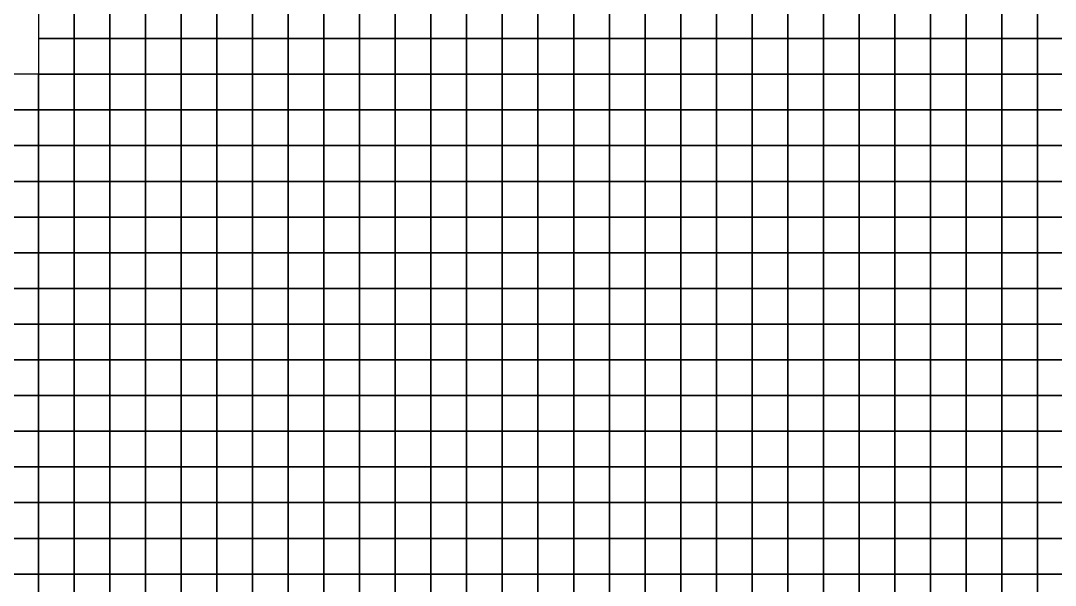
# Model space of a CAD drawing. Extents: x -2.8 to 74.5, y -0.2 to 18.4.
# Drawn here: x 54.57 to 60.37, y 2.94 to 6.1 of the extents above; entities that cross this region are included whole.
import ezdxf

# ---------------------------------------------------------------- set-up
doc = ezdxf.new("R2010")
doc.units = 0
doc.header["$MEASUREMENT"] = 0
doc.layers.add('layer_elements', color=7, linetype='Continuous')

msp = doc.modelspace()

# ---------------------------------------------------------------- linework, layer by layer
at = {"layer": 'layer_elements', "color": 51, "true_color": 0xffff73}
for points in [[(54.67, 6), (54.87, 6, 0), (54.87, 6.2, 0), (54.67, 6.2)], [(54.87, 6, 0), (55.07, 6), (55.07, 6.2), (54.87, 6.2, 0)], [(55.07, 6), (55.27, 6), (55.27, 6.2), (55.07, 6.2)], [(55.27, 6), (55.47, 6), (55.47, 6.2), (55.27, 6.2)], [(55.47, 6), (55.67, 6), (55.67, 6.2), (55.47, 6.2)], [(54.67, 5.8), (54.87, 5.8, 0), (54.87, 6, 0), (54.67, 6)], [(54.87, 5.8, 0), (55.07, 5.8), (55.07, 6), (54.87, 6, 0)], [(55.07, 5.8), (55.27, 5.8), (55.27, 6), (55.07, 6)], [(55.27, 5.8), (55.47, 5.8), (55.47, 6), (55.27, 6)], [(55.47, 5.8), (55.67, 5.8), (55.67, 6), (55.47, 6)], [(55.07, 5.6), (55.27, 5.6), (55.27, 5.8), (55.07, 5.8)], [(55.27, 5.6), (55.47, 5.6), (55.47, 5.8), (55.27, 5.8)], [(55.47, 5.6), (55.67, 5.6), (55.67, 5.8), (55.47, 5.8)], [(54.67, 5.4), (54.87, 5.4), (54.87, 5.6, 0), (54.67, 5.6)], [(55.07, 5.4), (55.27, 5.4), (55.27, 5.6), (55.07, 5.6)], [(55.27, 5.4), (55.47, 5.4), (55.47, 5.6), (55.27, 5.6)], [(55.47, 5.4), (55.67, 5.4), (55.67, 5.6), (55.47, 5.6)], [(54.87, 5.2), (55.07, 5.2), (55.07, 5.4), (54.87, 5.4)], [(55.07, 5.2), (55.27, 5.2), (55.27, 5.4), (55.07, 5.4)], [(55.27, 5.2), (55.47, 5.2), (55.47, 5.4), (55.27, 5.4)]]:
    msp.add_3dface(points, dxfattribs=at)
at = {"layer": 'layer_elements', "color": 171, "true_color": 0x8080ff}
for points in [[(55.67, 6), (55.87, 6), (55.87, 6.2), (55.67, 6.2)], [(55.87, 6), (56.07, 6), (56.07, 6.2), (55.87, 6.2)], [(56.07, 6), (56.27, 6), (56.27, 6.2), (56.07, 6.2)], [(56.27, 6), (56.47, 6), (56.47, 6.2), (56.27, 6.2)], [(56.47, 6), (56.67, 6), (56.67, 6.2), (56.47, 6.2)], [(56.67, 6), (56.87, 6), (56.87, 6.2), (56.67, 6.2)], [(56.87, 6), (57.07, 6), (57.07, 6.2), (56.87, 6.2)], [(57.07, 6), (57.27, 6), (57.27, 6.2), (57.07, 6.2)], [(57.27, 6), (57.47, 6, 0), (57.47, 6.2, 0), (57.27, 6.2)], [(57.47, 6, 0), (57.67, 6), (57.67, 6.2), (57.47, 6.2, 0)], [(57.67, 6), (57.87, 6), (57.87, 6.2), (57.67, 6.2)], [(57.87, 6), (58.07, 6), (58.07, 6.2), (57.87, 6.2)], [(58.07, 6), (58.27, 6), (58.27, 6.2), (58.07, 6.2)], [(58.27, 6), (58.47, 6), (58.47, 6.2), (58.27, 6.2)], [(58.47, 6), (58.67, 6), (58.67, 6.2), (58.47, 6.2)], [(58.67, 6), (58.87, 6), (58.87, 6.2), (58.67, 6.2)], [(58.87, 6), (59.07, 6), (59.07, 6.2), (58.87, 6.2)], [(59.07, 6), (59.27, 6), (59.27, 6.2), (59.07, 6.2)], [(59.27, 6), (59.47, 6), (59.47, 6.2), (59.27, 6.2)], [(59.47, 6), (59.67, 6), (59.67, 6.2), (59.47, 6.2)], [(59.67, 6), (59.87, 6), (59.87, 6.2), (59.67, 6.2)], [(59.87, 6), (60.07, 6), (60.07, 6.2), (59.87, 6.2)], [(60.07, 6), (60.27, 6), (60.27, 6.2), (60.07, 6.2)], [(60.27, 6), (60.47, 6), (60.47, 6.2), (60.27, 6.2)], [(55.67, 5.8), (55.87, 5.8), (55.87, 6), (55.67, 6)], [(55.87, 5.8), (56.07, 5.8), (56.07, 6), (55.87, 6)], [(56.07, 5.8), (56.27, 5.8), (56.27, 6), (56.07, 6)], [(56.27, 5.8), (56.47, 5.8), (56.47, 6), (56.27, 6)], [(56.47, 5.8), (56.67, 5.8), (56.67, 6), (56.47, 6)], [(56.67, 5.8), (56.87, 5.8), (56.87, 6), (56.67, 6)], [(56.87, 5.8), (57.07, 5.8), (57.07, 6), (56.87, 6)], [(57.07, 5.8), (57.27, 5.8), (57.27, 6), (57.07, 6)], [(57.27, 5.8), (57.47, 5.8, 0), (57.47, 6, 0), (57.27, 6)], [(57.47, 5.8, 0), (57.67, 5.8), (57.67, 6), (57.47, 6, 0)], [(57.67, 5.8), (57.87, 5.8), (57.87, 6), (57.67, 6)], [(57.87, 5.8), (58.07, 5.8), (58.07, 6), (57.87, 6)], [(58.07, 5.8), (58.27, 5.8), (58.27, 6), (58.07, 6)], [(58.27, 5.8), (58.47, 5.8), (58.47, 6), (58.27, 6)], [(58.47, 5.8), (58.67, 5.8), (58.67, 6), (58.47, 6)], [(58.67, 5.8), (58.87, 5.8), (58.87, 6), (58.67, 6)], [(58.87, 5.8), (59.07, 5.8), (59.07, 6), (58.87, 6)], [(59.07, 5.8), (59.27, 5.8), (59.27, 6), (59.07, 6)], [(59.27, 5.8), (59.47, 5.8), (59.47, 6), (59.27, 6)], [(59.47, 5.8), (59.67, 5.8), (59.67, 6), (59.47, 6)], [(59.67, 5.8), (59.87, 5.8), (59.87, 6), (59.67, 6)], [(59.87, 5.8), (60.07, 5.8), (60.07, 6), (59.87, 6)], [(60.07, 5.8), (60.27, 5.8), (60.27, 6), (60.07, 6)], [(60.27, 5.8), (60.47, 5.8), (60.47, 6), (60.27, 6)], [(54.47, 5.6), (54.67, 5.6), (54.67, 5.8), (54.47, 5.8)], [(55.67, 5.6), (55.87, 5.6), (55.87, 5.8), (55.67, 5.8)], [(55.87, 5.6), (56.07, 5.6), (56.07, 5.8), (55.87, 5.8)], [(56.07, 5.6), (56.27, 5.6), (56.27, 5.8), (56.07, 5.8)], [(56.27, 5.6), (56.47, 5.6), (56.47, 5.8), (56.27, 5.8)], [(56.47, 5.6), (56.67, 5.6), (56.67, 5.8), (56.47, 5.8)], [(56.67, 5.6), (56.87, 5.6), (56.87, 5.8), (56.67, 5.8)], [(56.87, 5.6), (57.07, 5.6), (57.07, 5.8), (56.87, 5.8)], [(57.07, 5.6), (57.27, 5.6), (57.27, 5.8), (57.07, 5.8)], [(57.27, 5.6), (57.47, 5.6, 0), (57.47, 5.8, 0), (57.27, 5.8)], [(57.47, 5.6, 0), (57.67, 5.6), (57.67, 5.8), (57.47, 5.8, 0)], [(57.67, 5.6), (57.87, 5.6), (57.87, 5.8), (57.67, 5.8)], [(57.87, 5.6), (58.07, 5.6), (58.07, 5.8), (57.87, 5.8)], [(58.07, 5.6), (58.27, 5.6), (58.27, 5.8), (58.07, 5.8)], [(58.27, 5.6), (58.47, 5.6), (58.47, 5.8), (58.27, 5.8)], [(58.47, 5.6), (58.67, 5.6), (58.67, 5.8), (58.47, 5.8)], [(58.67, 5.6), (58.87, 5.6), (58.87, 5.8), (58.67, 5.8)], [(58.87, 5.6), (59.07, 5.6), (59.07, 5.8), (58.87, 5.8)], [(59.07, 5.6), (59.27, 5.6), (59.27, 5.8), (59.07, 5.8)], [(59.27, 5.6), (59.47, 5.6), (59.47, 5.8), (59.27, 5.8)], [(59.47, 5.6), (59.67, 5.6), (59.67, 5.8), (59.47, 5.8)], [(59.67, 5.6), (59.87, 5.6), (59.87, 5.8), (59.67, 5.8)], [(59.87, 5.6), (60.07, 5.6), (60.07, 5.8), (59.87, 5.8)], [(60.07, 5.6), (60.27, 5.6), (60.27, 5.8), (60.07, 5.8)], [(60.27, 5.6), (60.47, 5.6), (60.47, 5.8), (60.27, 5.8)], [(54.47, 5.4), (54.67, 5.4), (54.67, 5.6), (54.47, 5.6)], [(55.67, 5.4), (55.87, 5.4), (55.87, 5.6), (55.67, 5.6)], [(55.87, 5.4), (56.07, 5.4), (56.07, 5.6), (55.87, 5.6)], [(56.07, 5.4), (56.27, 5.4), (56.27, 5.6), (56.07, 5.6)], [(56.27, 5.4), (56.47, 5.4), (56.47, 5.6), (56.27, 5.6)], [(56.47, 5.4), (56.67, 5.4), (56.67, 5.6), (56.47, 5.6)], [(56.67, 5.4), (56.87, 5.4), (56.87, 5.6), (56.67, 5.6)], [(56.87, 5.4), (57.07, 5.4), (57.07, 5.6), (56.87, 5.6)], [(57.07, 5.4), (57.27, 5.4), (57.27, 5.6), (57.07, 5.6)], [(57.27, 5.4), (57.47, 5.4, 0), (57.47, 5.6, 0), (57.27, 5.6)], [(57.47, 5.4, 0), (57.67, 5.4), (57.67, 5.6), (57.47, 5.6, 0)], [(57.67, 5.4), (57.87, 5.4), (57.87, 5.6), (57.67, 5.6)], [(57.87, 5.4), (58.07, 5.4), (58.07, 5.6), (57.87, 5.6)], [(58.07, 5.4), (58.27, 5.4), (58.27, 5.6), (58.07, 5.6)], [(58.27, 5.4), (58.47, 5.4), (58.47, 5.6), (58.27, 5.6)], [(58.47, 5.4), (58.67, 5.4), (58.67, 5.6), (58.47, 5.6)], [(58.67, 5.4), (58.87, 5.4), (58.87, 5.6), (58.67, 5.6)], [(58.87, 5.4), (59.07, 5.4), (59.07, 5.6), (58.87, 5.6)], [(59.07, 5.4), (59.27, 5.4), (59.27, 5.6), (59.07, 5.6)], [(59.27, 5.4), (59.47, 5.4), (59.47, 5.6), (59.27, 5.6)], [(59.47, 5.4), (59.67, 5.4), (59.67, 5.6), (59.47, 5.6)], [(59.67, 5.4), (59.87, 5.4), (59.87, 5.6), (59.67, 5.6)], [(59.87, 5.4), (60.07, 5.4), (60.07, 5.6), (59.87, 5.6)], [(60.07, 5.4), (60.27, 5.4), (60.27, 5.6), (60.07, 5.6)], [(60.27, 5.4), (60.47, 5.4), (60.47, 5.6), (60.27, 5.6)], [(54.47, 5.2), (54.67, 5.2), (54.67, 5.4), (54.47, 5.4)], [(54.67, 5.2), (54.87, 5.2), (54.87, 5.4), (54.67, 5.4)], [(55.47, 5.2), (55.67, 5.2), (55.67, 5.4), (55.47, 5.4)], [(55.67, 5.2), (55.87, 5.2), (55.87, 5.4), (55.67, 5.4)], [(55.87, 5.2), (56.07, 5.2), (56.07, 5.4), (55.87, 5.4)], [(56.07, 5.2), (56.27, 5.2), (56.27, 5.4), (56.07, 5.4)], [(56.27, 5.2), (56.47, 5.2), (56.47, 5.4), (56.27, 5.4)], [(56.47, 5.2), (56.67, 5.2), (56.67, 5.4), (56.47, 5.4)], [(56.67, 5.2), (56.87, 5.2), (56.87, 5.4), (56.67, 5.4)], [(56.87, 5.2), (57.07, 5.2), (57.07, 5.4), (56.87, 5.4)], [(57.07, 5.2), (57.27, 5.2), (57.27, 5.4), (57.07, 5.4)], [(57.27, 5.2), (57.47, 5.2, 0), (57.47, 5.4, 0), (57.27, 5.4)], [(57.47, 5.2, 0), (57.67, 5.2), (57.67, 5.4), (57.47, 5.4, 0)], [(57.67, 5.2), (57.87, 5.2), (57.87, 5.4), (57.67, 5.4)], [(57.87, 5.2), (58.07, 5.2), (58.07, 5.4), (57.87, 5.4)], [(58.07, 5.2), (58.27, 5.2), (58.27, 5.4), (58.07, 5.4)], [(58.27, 5.2), (58.47, 5.2), (58.47, 5.4), (58.27, 5.4)], [(58.47, 5.2), (58.67, 5.2), (58.67, 5.4), (58.47, 5.4)], [(58.67, 5.2), (58.87, 5.2), (58.87, 5.4), (58.67, 5.4)], [(58.87, 5.2), (59.07, 5.2), (59.07, 5.4), (58.87, 5.4)], [(59.07, 5.2), (59.27, 5.2), (59.27, 5.4), (59.07, 5.4)], [(59.27, 5.2), (59.47, 5.2), (59.47, 5.4), (59.27, 5.4)], [(59.47, 5.2), (59.67, 5.2), (59.67, 5.4), (59.47, 5.4)], [(59.67, 5.2), (59.87, 5.2), (59.87, 5.4), (59.67, 5.4)], [(59.87, 5.2), (60.07, 5.2), (60.07, 5.4), (59.87, 5.4)], [(60.07, 5.2), (60.27, 5.2), (60.27, 5.4), (60.07, 5.4)], [(60.27, 5.2), (60.47, 5.2), (60.47, 5.4), (60.27, 5.4)], [(54.47, 5), (54.67, 5), (54.67, 5.2), (54.47, 5.2)], [(54.67, 5), (54.87, 5), (54.87, 5.2), (54.67, 5.2)], [(54.87, 5), (55.07, 5), (55.07, 5.2), (54.87, 5.2)], [(55.07, 5), (55.27, 5), (55.27, 5.2), (55.07, 5.2)], [(55.27, 5), (55.47, 5), (55.47, 5.2), (55.27, 5.2)], [(55.47, 5), (55.67, 5), (55.67, 5.2), (55.47, 5.2)], [(55.67, 5), (55.87, 5), (55.87, 5.2), (55.67, 5.2)], [(55.87, 5), (56.07, 5), (56.07, 5.2), (55.87, 5.2)], [(56.07, 5), (56.27, 5), (56.27, 5.2), (56.07, 5.2)], [(56.27, 5), (56.47, 5), (56.47, 5.2), (56.27, 5.2)], [(56.47, 5), (56.67, 5), (56.67, 5.2), (56.47, 5.2)], [(56.67, 5), (56.87, 5), (56.87, 5.2), (56.67, 5.2)], [(56.87, 5), (57.07, 5), (57.07, 5.2), (56.87, 5.2)], [(57.07, 5), (57.27, 5), (57.27, 5.2), (57.07, 5.2)], [(57.27, 5), (57.47, 5, 0), (57.47, 5.2, 0), (57.27, 5.2)], [(57.47, 5, 0), (57.67, 5), (57.67, 5.2), (57.47, 5.2, 0)], [(57.67, 5), (57.87, 5), (57.87, 5.2), (57.67, 5.2)], [(57.87, 5), (58.07, 5), (58.07, 5.2), (57.87, 5.2)], [(58.07, 5), (58.27, 5), (58.27, 5.2), (58.07, 5.2)], [(58.27, 5), (58.47, 5), (58.47, 5.2), (58.27, 5.2)], [(58.47, 5), (58.67, 5), (58.67, 5.2), (58.47, 5.2)], [(58.67, 5), (58.87, 5), (58.87, 5.2), (58.67, 5.2)], [(58.87, 5), (59.07, 5), (59.07, 5.2), (58.87, 5.2)], [(59.07, 5), (59.27, 5), (59.27, 5.2), (59.07, 5.2)], [(59.27, 5), (59.47, 5), (59.47, 5.2), (59.27, 5.2)], [(59.47, 5), (59.67, 5), (59.67, 5.2), (59.47, 5.2)], [(59.67, 5), (59.87, 5), (59.87, 5.2), (59.67, 5.2)], [(59.87, 5), (60.07, 5), (60.07, 5.2), (59.87, 5.2)], [(60.07, 5), (60.27, 5), (60.27, 5.2), (60.07, 5.2)], [(60.27, 5), (60.47, 5), (60.47, 5.2), (60.27, 5.2)], [(54.47, 4.8), (54.67, 4.8), (54.67, 5), (54.47, 5)], [(54.67, 4.8), (54.87, 4.8), (54.87, 5), (54.67, 5)], [(54.87, 4.8), (55.07, 4.8), (55.07, 5), (54.87, 5)], [(55.07, 4.8), (55.27, 4.8), (55.27, 5), (55.07, 5)], [(55.27, 4.8), (55.47, 4.8), (55.47, 5), (55.27, 5)], [(55.47, 4.8), (55.67, 4.8), (55.67, 5), (55.47, 5)], [(55.67, 4.8), (55.87, 4.8), (55.87, 5), (55.67, 5)], [(55.87, 4.8), (56.07, 4.8), (56.07, 5), (55.87, 5)], [(56.07, 4.8), (56.27, 4.8), (56.27, 5), (56.07, 5)], [(56.27, 4.8), (56.47, 4.8), (56.47, 5), (56.27, 5)], [(56.47, 4.8), (56.67, 4.8), (56.67, 5), (56.47, 5)], [(56.67, 4.8), (56.87, 4.8), (56.87, 5), (56.67, 5)], [(56.87, 4.8), (57.07, 4.8), (57.07, 5), (56.87, 5)], [(57.07, 4.8), (57.27, 4.8), (57.27, 5), (57.07, 5)], [(57.27, 4.8), (57.47, 4.8, 0), (57.47, 5, 0), (57.27, 5)], [(57.47, 4.8, 0), (57.67, 4.8), (57.67, 5), (57.47, 5, 0)], [(57.67, 4.8), (57.87, 4.8), (57.87, 5), (57.67, 5)], [(57.87, 4.8), (58.07, 4.8), (58.07, 5), (57.87, 5)], [(58.07, 4.8), (58.27, 4.8), (58.27, 5), (58.07, 5)], [(58.27, 4.8), (58.47, 4.8), (58.47, 5), (58.27, 5)], [(58.47, 4.8), (58.67, 4.8), (58.67, 5), (58.47, 5)], [(58.67, 4.8), (58.87, 4.8), (58.87, 5), (58.67, 5)], [(58.87, 4.8), (59.07, 4.8), (59.07, 5), (58.87, 5)], [(59.07, 4.8), (59.27, 4.8), (59.27, 5), (59.07, 5)], [(59.27, 4.8), (59.47, 4.8), (59.47, 5), (59.27, 5)], [(59.47, 4.8), (59.67, 4.8), (59.67, 5), (59.47, 5)], [(59.67, 4.8), (59.87, 4.8), (59.87, 5), (59.67, 5)], [(59.87, 4.8), (60.07, 4.8), (60.07, 5), (59.87, 5)], [(60.07, 4.8), (60.27, 4.8), (60.27, 5), (60.07, 5)], [(60.27, 4.8), (60.47, 4.8), (60.47, 5), (60.27, 5)], [(54.47, 4.6), (54.67, 4.6), (54.67, 4.8), (54.47, 4.8)], [(54.67, 4.6), (54.87, 4.6), (54.87, 4.8), (54.67, 4.8)], [(54.87, 4.6), (55.07, 4.6), (55.07, 4.8), (54.87, 4.8)], [(55.07, 4.6), (55.27, 4.6), (55.27, 4.8), (55.07, 4.8)], [(55.27, 4.6), (55.47, 4.6), (55.47, 4.8), (55.27, 4.8)], [(55.47, 4.6), (55.67, 4.6), (55.67, 4.8), (55.47, 4.8)], [(55.67, 4.6), (55.87, 4.6), (55.87, 4.8), (55.67, 4.8)], [(55.87, 4.6), (56.07, 4.6), (56.07, 4.8), (55.87, 4.8)], [(56.07, 4.6), (56.27, 4.6), (56.27, 4.8), (56.07, 4.8)], [(56.27, 4.6), (56.47, 4.6), (56.47, 4.8), (56.27, 4.8)], [(56.47, 4.6), (56.67, 4.6), (56.67, 4.8), (56.47, 4.8)], [(56.67, 4.6), (56.87, 4.6), (56.87, 4.8), (56.67, 4.8)], [(56.87, 4.6), (57.07, 4.6), (57.07, 4.8), (56.87, 4.8)], [(57.07, 4.6), (57.27, 4.6), (57.27, 4.8), (57.07, 4.8)], [(57.27, 4.6), (57.47, 4.6, 0), (57.47, 4.8, 0), (57.27, 4.8)], [(57.47, 4.6, 0), (57.67, 4.6), (57.67, 4.8), (57.47, 4.8, 0)], [(57.67, 4.6), (57.87, 4.6), (57.87, 4.8), (57.67, 4.8)], [(57.87, 4.6), (58.07, 4.6), (58.07, 4.8), (57.87, 4.8)], [(58.07, 4.6), (58.27, 4.6), (58.27, 4.8), (58.07, 4.8)], [(58.27, 4.6), (58.47, 4.6), (58.47, 4.8), (58.27, 4.8)], [(58.47, 4.6), (58.67, 4.6), (58.67, 4.8), (58.47, 4.8)], [(58.67, 4.6), (58.87, 4.6), (58.87, 4.8), (58.67, 4.8)], [(58.87, 4.6), (59.07, 4.6), (59.07, 4.8), (58.87, 4.8)], [(59.07, 4.6), (59.27, 4.6), (59.27, 4.8), (59.07, 4.8)], [(59.27, 4.6), (59.47, 4.6), (59.47, 4.8), (59.27, 4.8)], [(59.47, 4.6), (59.67, 4.6), (59.67, 4.8), (59.47, 4.8)], [(59.67, 4.6), (59.87, 4.6), (59.87, 4.8), (59.67, 4.8)], [(59.87, 4.6), (60.07, 4.6), (60.07, 4.8), (59.87, 4.8)], [(60.07, 4.6), (60.27, 4.6), (60.27, 4.8), (60.07, 4.8)], [(60.27, 4.6), (60.47, 4.6), (60.47, 4.8), (60.27, 4.8)], [(54.47, 4.4), (54.67, 4.4), (54.67, 4.6), (54.47, 4.6)], [(54.67, 4.4), (54.87, 4.4), (54.87, 4.6), (54.67, 4.6)], [(54.87, 4.4), (55.07, 4.4), (55.07, 4.6), (54.87, 4.6)], [(55.07, 4.4), (55.27, 4.4), (55.27, 4.6), (55.07, 4.6)], [(55.27, 4.4), (55.47, 4.4), (55.47, 4.6), (55.27, 4.6)], [(55.47, 4.4), (55.67, 4.4), (55.67, 4.6), (55.47, 4.6)], [(55.67, 4.4), (55.87, 4.4), (55.87, 4.6), (55.67, 4.6)], [(55.87, 4.4), (56.07, 4.4), (56.07, 4.6), (55.87, 4.6)], [(56.07, 4.4), (56.27, 4.4), (56.27, 4.6), (56.07, 4.6)], [(56.27, 4.4), (56.47, 4.4), (56.47, 4.6), (56.27, 4.6)], [(56.47, 4.4), (56.67, 4.4), (56.67, 4.6), (56.47, 4.6)], [(56.67, 4.4), (56.87, 4.4), (56.87, 4.6), (56.67, 4.6)], [(56.87, 4.4), (57.07, 4.4), (57.07, 4.6), (56.87, 4.6)], [(57.07, 4.4), (57.27, 4.4), (57.27, 4.6), (57.07, 4.6)], [(57.27, 4.4), (57.47, 4.4, 0), (57.47, 4.6, 0), (57.27, 4.6)], [(57.47, 4.4, 0), (57.67, 4.4), (57.67, 4.6), (57.47, 4.6, 0)], [(57.67, 4.4), (57.87, 4.4), (57.87, 4.6), (57.67, 4.6)], [(57.87, 4.4), (58.07, 4.4), (58.07, 4.6), (57.87, 4.6)], [(58.07, 4.4), (58.27, 4.4), (58.27, 4.6), (58.07, 4.6)], [(58.27, 4.4), (58.47, 4.4), (58.47, 4.6), (58.27, 4.6)], [(58.47, 4.4), (58.67, 4.4), (58.67, 4.6), (58.47, 4.6)], [(58.67, 4.4), (58.87, 4.4), (58.87, 4.6), (58.67, 4.6)], [(58.87, 4.4), (59.07, 4.4), (59.07, 4.6), (58.87, 4.6)], [(59.07, 4.4), (59.27, 4.4), (59.27, 4.6), (59.07, 4.6)], [(59.27, 4.4), (59.47, 4.4), (59.47, 4.6), (59.27, 4.6)], [(59.47, 4.4), (59.67, 4.4), (59.67, 4.6), (59.47, 4.6)], [(59.67, 4.4), (59.87, 4.4), (59.87, 4.6), (59.67, 4.6)], [(59.87, 4.4), (60.07, 4.4), (60.07, 4.6), (59.87, 4.6)], [(60.07, 4.4), (60.27, 4.4), (60.27, 4.6), (60.07, 4.6)], [(60.27, 4.4), (60.47, 4.4), (60.47, 4.6), (60.27, 4.6)], [(54.47, 4.2), (54.67, 4.2), (54.67, 4.4), (54.47, 4.4)], [(54.67, 4.2), (54.87, 4.2), (54.87, 4.4), (54.67, 4.4)], [(54.87, 4.2), (55.07, 4.2), (55.07, 4.4), (54.87, 4.4)], [(55.07, 4.2), (55.27, 4.2), (55.27, 4.4), (55.07, 4.4)], [(55.27, 4.2), (55.47, 4.2), (55.47, 4.4), (55.27, 4.4)], [(55.47, 4.2), (55.67, 4.2), (55.67, 4.4), (55.47, 4.4)], [(55.67, 4.2), (55.87, 4.2), (55.87, 4.4), (55.67, 4.4)], [(55.87, 4.2), (56.07, 4.2), (56.07, 4.4), (55.87, 4.4)], [(56.07, 4.2), (56.27, 4.2), (56.27, 4.4), (56.07, 4.4)], [(56.27, 4.2), (56.47, 4.2), (56.47, 4.4), (56.27, 4.4)], [(56.47, 4.2), (56.67, 4.2), (56.67, 4.4), (56.47, 4.4)], [(56.67, 4.2), (56.87, 4.2), (56.87, 4.4), (56.67, 4.4)], [(56.87, 4.2), (57.07, 4.2), (57.07, 4.4), (56.87, 4.4)], [(57.07, 4.2), (57.27, 4.2), (57.27, 4.4), (57.07, 4.4)], [(57.27, 4.2), (57.47, 4.2, 0), (57.47, 4.4, 0), (57.27, 4.4)], [(57.47, 4.2, 0), (57.67, 4.2), (57.67, 4.4), (57.47, 4.4, 0)], [(57.67, 4.2), (57.87, 4.2), (57.87, 4.4), (57.67, 4.4)], [(57.87, 4.2), (58.07, 4.2), (58.07, 4.4), (57.87, 4.4)], [(58.07, 4.2), (58.27, 4.2), (58.27, 4.4), (58.07, 4.4)], [(58.27, 4.2), (58.47, 4.2), (58.47, 4.4), (58.27, 4.4)], [(58.47, 4.2), (58.67, 4.2), (58.67, 4.4), (58.47, 4.4)], [(58.67, 4.2), (58.87, 4.2), (58.87, 4.4), (58.67, 4.4)], [(58.87, 4.2), (59.07, 4.2), (59.07, 4.4), (58.87, 4.4)], [(59.07, 4.2), (59.27, 4.2), (59.27, 4.4), (59.07, 4.4)], [(59.27, 4.2), (59.47, 4.2), (59.47, 4.4), (59.27, 4.4)], [(59.47, 4.2), (59.67, 4.2), (59.67, 4.4), (59.47, 4.4)], [(59.67, 4.2), (59.87, 4.2), (59.87, 4.4), (59.67, 4.4)], [(59.87, 4.2), (60.07, 4.2), (60.07, 4.4), (59.87, 4.4)], [(60.07, 4.2), (60.27, 4.2), (60.27, 4.4), (60.07, 4.4)], [(60.27, 4.2), (60.47, 4.2), (60.47, 4.4), (60.27, 4.4)], [(54.47, 4), (54.67, 4), (54.67, 4.2), (54.47, 4.2)], [(54.67, 4), (54.87, 4), (54.87, 4.2), (54.67, 4.2)], [(54.87, 4), (55.07, 4), (55.07, 4.2), (54.87, 4.2)], [(55.07, 4), (55.27, 4), (55.27, 4.2), (55.07, 4.2)], [(55.27, 4), (55.47, 4), (55.47, 4.2), (55.27, 4.2)], [(55.47, 4), (55.67, 4), (55.67, 4.2), (55.47, 4.2)], [(55.67, 4), (55.87, 4), (55.87, 4.2), (55.67, 4.2)], [(55.87, 4), (56.07, 4), (56.07, 4.2), (55.87, 4.2)], [(56.07, 4), (56.27, 4), (56.27, 4.2), (56.07, 4.2)], [(56.27, 4), (56.47, 4), (56.47, 4.2), (56.27, 4.2)], [(56.47, 4), (56.67, 4), (56.67, 4.2), (56.47, 4.2)], [(56.67, 4), (56.87, 4), (56.87, 4.2), (56.67, 4.2)], [(56.87, 4), (57.07, 4), (57.07, 4.2), (56.87, 4.2)], [(57.07, 4), (57.27, 4), (57.27, 4.2), (57.07, 4.2)], [(57.27, 4), (57.47, 4, 0), (57.47, 4.2, 0), (57.27, 4.2)], [(57.47, 4, 0), (57.67, 4), (57.67, 4.2), (57.47, 4.2, 0)], [(57.67, 4), (57.87, 4), (57.87, 4.2), (57.67, 4.2)], [(57.87, 4), (58.07, 4), (58.07, 4.2), (57.87, 4.2)], [(58.07, 4), (58.27, 4), (58.27, 4.2), (58.07, 4.2)], [(58.27, 4), (58.47, 4), (58.47, 4.2), (58.27, 4.2)], [(58.47, 4), (58.67, 4), (58.67, 4.2), (58.47, 4.2)], [(58.67, 4), (58.87, 4), (58.87, 4.2), (58.67, 4.2)], [(58.87, 4), (59.07, 4), (59.07, 4.2), (58.87, 4.2)], [(59.07, 4), (59.27, 4), (59.27, 4.2), (59.07, 4.2)], [(59.27, 4), (59.47, 4), (59.47, 4.2), (59.27, 4.2)], [(59.47, 4), (59.67, 4), (59.67, 4.2), (59.47, 4.2)], [(59.67, 4), (59.87, 4), (59.87, 4.2), (59.67, 4.2)], [(59.87, 4), (60.07, 4), (60.07, 4.2), (59.87, 4.2)], [(60.07, 4), (60.27, 4), (60.27, 4.2), (60.07, 4.2)], [(60.27, 4), (60.47, 4), (60.47, 4.2), (60.27, 4.2)], [(54.47, 3.8), (54.67, 3.8), (54.67, 4), (54.47, 4)], [(54.67, 3.8), (54.87, 3.8), (54.87, 4), (54.67, 4)], [(54.87, 3.8), (55.07, 3.8), (55.07, 4), (54.87, 4)], [(55.07, 3.8), (55.27, 3.8), (55.27, 4), (55.07, 4)], [(55.27, 3.8), (55.47, 3.8), (55.47, 4), (55.27, 4)], [(55.47, 3.8), (55.67, 3.8), (55.67, 4), (55.47, 4)], [(55.67, 3.8), (55.87, 3.8), (55.87, 4), (55.67, 4)], [(55.87, 3.8), (56.07, 3.8), (56.07, 4), (55.87, 4)], [(56.07, 3.8), (56.27, 3.8), (56.27, 4), (56.07, 4)], [(56.27, 3.8), (56.47, 3.8), (56.47, 4), (56.27, 4)], [(56.47, 3.8), (56.67, 3.8), (56.67, 4), (56.47, 4)], [(56.67, 3.8), (56.87, 3.8), (56.87, 4), (56.67, 4)], [(56.87, 3.8), (57.07, 3.8), (57.07, 4), (56.87, 4)], [(57.07, 3.8), (57.27, 3.8), (57.27, 4), (57.07, 4)], [(57.27, 3.8), (57.47, 3.8, 0), (57.47, 4, 0), (57.27, 4)], [(57.47, 3.8, 0), (57.67, 3.8), (57.67, 4), (57.47, 4, 0)], [(57.67, 3.8), (57.87, 3.8), (57.87, 4), (57.67, 4)], [(57.87, 3.8), (58.07, 3.8), (58.07, 4), (57.87, 4)], [(58.07, 3.8), (58.27, 3.8), (58.27, 4), (58.07, 4)], [(58.27, 3.8), (58.47, 3.8), (58.47, 4), (58.27, 4)], [(58.47, 3.8), (58.67, 3.8), (58.67, 4), (58.47, 4)], [(58.67, 3.8), (58.87, 3.8), (58.87, 4), (58.67, 4)], [(58.87, 3.8), (59.07, 3.8), (59.07, 4), (58.87, 4)], [(59.07, 3.8), (59.27, 3.8), (59.27, 4), (59.07, 4)], [(59.27, 3.8), (59.47, 3.8), (59.47, 4), (59.27, 4)], [(59.47, 3.8), (59.67, 3.8), (59.67, 4), (59.47, 4)], [(59.67, 3.8), (59.87, 3.8), (59.87, 4), (59.67, 4)], [(59.87, 3.8), (60.07, 3.8), (60.07, 4), (59.87, 4)], [(60.07, 3.8), (60.27, 3.8), (60.27, 4), (60.07, 4)], [(60.27, 3.8), (60.47, 3.8), (60.47, 4), (60.27, 4)], [(54.47, 3.6), (54.67, 3.6), (54.67, 3.8), (54.47, 3.8)], [(54.67, 3.6), (54.87, 3.6), (54.87, 3.8), (54.67, 3.8)], [(54.87, 3.6), (55.07, 3.6), (55.07, 3.8), (54.87, 3.8)], [(55.07, 3.6), (55.27, 3.6), (55.27, 3.8), (55.07, 3.8)], [(55.27, 3.6), (55.47, 3.6), (55.47, 3.8), (55.27, 3.8)], [(55.47, 3.6), (55.67, 3.6), (55.67, 3.8), (55.47, 3.8)], [(55.67, 3.6), (55.87, 3.6), (55.87, 3.8), (55.67, 3.8)], [(55.87, 3.6), (56.07, 3.6), (56.07, 3.8), (55.87, 3.8)], [(56.07, 3.6), (56.27, 3.6), (56.27, 3.8), (56.07, 3.8)], [(56.27, 3.6), (56.47, 3.6), (56.47, 3.8), (56.27, 3.8)], [(56.47, 3.6), (56.67, 3.6), (56.67, 3.8), (56.47, 3.8)], [(56.67, 3.6), (56.87, 3.6), (56.87, 3.8), (56.67, 3.8)], [(56.87, 3.6), (57.07, 3.6), (57.07, 3.8), (56.87, 3.8)], [(57.07, 3.6), (57.27, 3.6), (57.27, 3.8), (57.07, 3.8)], [(57.27, 3.6), (57.47, 3.6, 0), (57.47, 3.8, 0), (57.27, 3.8)], [(57.47, 3.6, 0), (57.67, 3.6), (57.67, 3.8), (57.47, 3.8, 0)], [(57.67, 3.6), (57.87, 3.6), (57.87, 3.8), (57.67, 3.8)], [(57.87, 3.6), (58.07, 3.6), (58.07, 3.8), (57.87, 3.8)], [(58.07, 3.6), (58.27, 3.6), (58.27, 3.8), (58.07, 3.8)], [(58.27, 3.6), (58.47, 3.6), (58.47, 3.8), (58.27, 3.8)], [(58.47, 3.6), (58.67, 3.6), (58.67, 3.8), (58.47, 3.8)], [(58.67, 3.6), (58.87, 3.6), (58.87, 3.8), (58.67, 3.8)], [(58.87, 3.6), (59.07, 3.6), (59.07, 3.8), (58.87, 3.8)], [(59.07, 3.6), (59.27, 3.6), (59.27, 3.8), (59.07, 3.8)], [(59.27, 3.6), (59.47, 3.6), (59.47, 3.8), (59.27, 3.8)], [(59.47, 3.6), (59.67, 3.6), (59.67, 3.8), (59.47, 3.8)], [(59.67, 3.6), (59.87, 3.6), (59.87, 3.8), (59.67, 3.8)], [(59.87, 3.6), (60.07, 3.6), (60.07, 3.8), (59.87, 3.8)], [(60.07, 3.6), (60.27, 3.6), (60.27, 3.8), (60.07, 3.8)], [(60.27, 3.6), (60.47, 3.6), (60.47, 3.8), (60.27, 3.8)], [(54.47, 3.4), (54.67, 3.4), (54.67, 3.6), (54.47, 3.6)], [(54.67, 3.4), (54.87, 3.4), (54.87, 3.6), (54.67, 3.6)], [(54.87, 3.4), (55.07, 3.4), (55.07, 3.6), (54.87, 3.6)], [(55.07, 3.4), (55.27, 3.4), (55.27, 3.6), (55.07, 3.6)], [(55.27, 3.4), (55.47, 3.4), (55.47, 3.6), (55.27, 3.6)], [(55.47, 3.4), (55.67, 3.4), (55.67, 3.6), (55.47, 3.6)], [(55.67, 3.4), (55.87, 3.4), (55.87, 3.6), (55.67, 3.6)], [(55.87, 3.4), (56.07, 3.4), (56.07, 3.6), (55.87, 3.6)], [(56.07, 3.4), (56.27, 3.4), (56.27, 3.6), (56.07, 3.6)], [(56.27, 3.4), (56.47, 3.4), (56.47, 3.6), (56.27, 3.6)], [(56.47, 3.4), (56.67, 3.4), (56.67, 3.6), (56.47, 3.6)], [(56.67, 3.4), (56.87, 3.4), (56.87, 3.6), (56.67, 3.6)], [(56.87, 3.4), (57.07, 3.4), (57.07, 3.6), (56.87, 3.6)], [(57.07, 3.4), (57.27, 3.4), (57.27, 3.6), (57.07, 3.6)], [(57.27, 3.4), (57.47, 3.4, 0), (57.47, 3.6, 0), (57.27, 3.6)], [(57.47, 3.4, 0), (57.67, 3.4), (57.67, 3.6), (57.47, 3.6, 0)], [(57.67, 3.4), (57.87, 3.4), (57.87, 3.6), (57.67, 3.6)], [(57.87, 3.4), (58.07, 3.4), (58.07, 3.6), (57.87, 3.6)], [(58.07, 3.4), (58.27, 3.4), (58.27, 3.6), (58.07, 3.6)], [(58.27, 3.4), (58.47, 3.4), (58.47, 3.6), (58.27, 3.6)], [(58.47, 3.4), (58.67, 3.4), (58.67, 3.6), (58.47, 3.6)], [(58.67, 3.4), (58.87, 3.4), (58.87, 3.6), (58.67, 3.6)], [(58.87, 3.4), (59.07, 3.4), (59.07, 3.6), (58.87, 3.6)], [(59.07, 3.4), (59.27, 3.4), (59.27, 3.6), (59.07, 3.6)], [(59.27, 3.4), (59.47, 3.4), (59.47, 3.6), (59.27, 3.6)], [(59.47, 3.4), (59.67, 3.4), (59.67, 3.6), (59.47, 3.6)], [(59.67, 3.4), (59.87, 3.4), (59.87, 3.6), (59.67, 3.6)], [(59.87, 3.4), (60.07, 3.4), (60.07, 3.6), (59.87, 3.6)], [(60.07, 3.4), (60.27, 3.4), (60.27, 3.6), (60.07, 3.6)], [(60.27, 3.4), (60.47, 3.4), (60.47, 3.6), (60.27, 3.6)], [(54.47, 3.2), (54.67, 3.2), (54.67, 3.4), (54.47, 3.4)], [(54.67, 3.2), (54.87, 3.2), (54.87, 3.4), (54.67, 3.4)], [(54.87, 3.2), (55.07, 3.2), (55.07, 3.4), (54.87, 3.4)], [(55.07, 3.2), (55.27, 3.2), (55.27, 3.4), (55.07, 3.4)], [(55.27, 3.2), (55.47, 3.2), (55.47, 3.4), (55.27, 3.4)], [(55.47, 3.2), (55.67, 3.2), (55.67, 3.4), (55.47, 3.4)], [(55.67, 3.2), (55.87, 3.2), (55.87, 3.4), (55.67, 3.4)], [(55.87, 3.2), (56.07, 3.2), (56.07, 3.4), (55.87, 3.4)], [(56.07, 3.2), (56.27, 3.2), (56.27, 3.4), (56.07, 3.4)], [(56.27, 3.2), (56.47, 3.2), (56.47, 3.4), (56.27, 3.4)], [(56.47, 3.2), (56.67, 3.2), (56.67, 3.4), (56.47, 3.4)], [(56.67, 3.2), (56.87, 3.2), (56.87, 3.4), (56.67, 3.4)], [(56.87, 3.2), (57.07, 3.2), (57.07, 3.4), (56.87, 3.4)], [(57.07, 3.2), (57.27, 3.2), (57.27, 3.4), (57.07, 3.4)], [(57.27, 3.2), (57.47, 3.2, 0), (57.47, 3.4, 0), (57.27, 3.4)], [(57.47, 3.2, 0), (57.67, 3.2), (57.67, 3.4), (57.47, 3.4, 0)], [(57.67, 3.2), (57.87, 3.2), (57.87, 3.4), (57.67, 3.4)], [(57.87, 3.2), (58.07, 3.2), (58.07, 3.4), (57.87, 3.4)], [(58.07, 3.2), (58.27, 3.2), (58.27, 3.4), (58.07, 3.4)], [(58.27, 3.2), (58.47, 3.2), (58.47, 3.4), (58.27, 3.4)], [(58.47, 3.2), (58.67, 3.2), (58.67, 3.4), (58.47, 3.4)], [(58.67, 3.2), (58.87, 3.2), (58.87, 3.4), (58.67, 3.4)], [(58.87, 3.2), (59.07, 3.2), (59.07, 3.4), (58.87, 3.4)], [(59.07, 3.2), (59.27, 3.2), (59.27, 3.4), (59.07, 3.4)], [(59.27, 3.2), (59.47, 3.2), (59.47, 3.4), (59.27, 3.4)], [(59.47, 3.2), (59.67, 3.2), (59.67, 3.4), (59.47, 3.4)], [(59.67, 3.2), (59.87, 3.2), (59.87, 3.4), (59.67, 3.4)], [(59.87, 3.2), (60.07, 3.2), (60.07, 3.4), (59.87, 3.4)], [(60.07, 3.2), (60.27, 3.2), (60.27, 3.4), (60.07, 3.4)], [(60.27, 3.2), (60.47, 3.2), (60.47, 3.4), (60.27, 3.4)], [(54.47, 3), (54.67, 3), (54.67, 3.2), (54.47, 3.2)], [(54.67, 3), (54.87, 3), (54.87, 3.2), (54.67, 3.2)], [(54.87, 3), (55.07, 3), (55.07, 3.2), (54.87, 3.2)], [(55.07, 3), (55.27, 3), (55.27, 3.2), (55.07, 3.2)], [(55.27, 3), (55.47, 3), (55.47, 3.2), (55.27, 3.2)], [(55.47, 3), (55.67, 3), (55.67, 3.2), (55.47, 3.2)], [(55.67, 3), (55.87, 3), (55.87, 3.2), (55.67, 3.2)], [(55.87, 3), (56.07, 3), (56.07, 3.2), (55.87, 3.2)], [(56.07, 3), (56.27, 3), (56.27, 3.2), (56.07, 3.2)], [(56.27, 3), (56.47, 3), (56.47, 3.2), (56.27, 3.2)], [(56.47, 3), (56.67, 3), (56.67, 3.2), (56.47, 3.2)], [(56.67, 3), (56.87, 3), (56.87, 3.2), (56.67, 3.2)], [(56.87, 3), (57.07, 3), (57.07, 3.2), (56.87, 3.2)], [(57.07, 3), (57.27, 3), (57.27, 3.2), (57.07, 3.2)], [(57.27, 3), (57.47, 3, 0), (57.47, 3.2, 0), (57.27, 3.2)], [(57.47, 3, 0), (57.67, 3), (57.67, 3.2), (57.47, 3.2, 0)], [(57.67, 3), (57.87, 3), (57.87, 3.2), (57.67, 3.2)], [(57.87, 3), (58.07, 3), (58.07, 3.2), (57.87, 3.2)], [(58.07, 3), (58.27, 3), (58.27, 3.2), (58.07, 3.2)], [(58.27, 3), (58.47, 3), (58.47, 3.2), (58.27, 3.2)], [(58.47, 3), (58.67, 3), (58.67, 3.2), (58.47, 3.2)], [(58.67, 3), (58.87, 3), (58.87, 3.2), (58.67, 3.2)], [(58.87, 3), (59.07, 3), (59.07, 3.2), (58.87, 3.2)], [(59.07, 3), (59.27, 3), (59.27, 3.2), (59.07, 3.2)], [(59.27, 3), (59.47, 3), (59.47, 3.2), (59.27, 3.2)], [(59.47, 3), (59.67, 3), (59.67, 3.2), (59.47, 3.2)], [(59.67, 3), (59.87, 3), (59.87, 3.2), (59.67, 3.2)], [(59.87, 3), (60.07, 3), (60.07, 3.2), (59.87, 3.2)], [(60.07, 3), (60.27, 3), (60.27, 3.2), (60.07, 3.2)], [(60.27, 3), (60.47, 3), (60.47, 3.2), (60.27, 3.2)], [(54.47, 2.8), (54.67, 2.8), (54.67, 3), (54.47, 3)], [(54.67, 2.8), (54.87, 2.8), (54.87, 3), (54.67, 3)], [(54.87, 2.8), (55.07, 2.8), (55.07, 3), (54.87, 3)], [(55.07, 2.8), (55.27, 2.8), (55.27, 3), (55.07, 3)], [(55.27, 2.8), (55.47, 2.8), (55.47, 3), (55.27, 3)], [(55.47, 2.8), (55.67, 2.8), (55.67, 3), (55.47, 3)], [(55.67, 2.8), (55.87, 2.8), (55.87, 3), (55.67, 3)], [(55.87, 2.8), (56.07, 2.8), (56.07, 3), (55.87, 3)], [(56.07, 2.8), (56.27, 2.8), (56.27, 3), (56.07, 3)], [(56.27, 2.8), (56.47, 2.8), (56.47, 3), (56.27, 3)], [(56.47, 2.8), (56.67, 2.8), (56.67, 3), (56.47, 3)], [(56.67, 2.8), (56.87, 2.8), (56.87, 3), (56.67, 3)], [(56.87, 2.8), (57.07, 2.8), (57.07, 3), (56.87, 3)], [(57.07, 2.8), (57.27, 2.8), (57.27, 3), (57.07, 3)], [(57.27, 2.8), (57.47, 2.8, 0), (57.47, 3, 0), (57.27, 3)], [(57.47, 2.8, 0), (57.67, 2.8), (57.67, 3), (57.47, 3, 0)], [(57.67, 2.8), (57.87, 2.8), (57.87, 3), (57.67, 3)], [(57.87, 2.8), (58.07, 2.8), (58.07, 3), (57.87, 3)], [(58.07, 2.8), (58.27, 2.8), (58.27, 3), (58.07, 3)], [(58.27, 2.8), (58.47, 2.8), (58.47, 3), (58.27, 3)], [(58.47, 2.8), (58.67, 2.8), (58.67, 3), (58.47, 3)], [(58.67, 2.8), (58.87, 2.8), (58.87, 3), (58.67, 3)], [(58.87, 2.8), (59.07, 2.8), (59.07, 3), (58.87, 3)], [(59.07, 2.8), (59.27, 2.8), (59.27, 3), (59.07, 3)], [(59.27, 2.8), (59.47, 2.8), (59.47, 3), (59.27, 3)], [(59.47, 2.8), (59.67, 2.8), (59.67, 3), (59.47, 3)], [(59.67, 2.8), (59.87, 2.8), (59.87, 3), (59.67, 3)], [(59.87, 2.8), (60.07, 2.8), (60.07, 3), (59.87, 3)], [(60.07, 2.8), (60.27, 2.8), (60.27, 3), (60.07, 3)], [(60.27, 2.8), (60.47, 2.8), (60.47, 3), (60.27, 3)]]:
    msp.add_3dface(points, dxfattribs=at)
at = {"layer": 'layer_elements', "color": 40, "true_color": 0xffdc37}
for points in [[(54.67, 5.6), (54.87, 5.6, 0), (54.87, 5.8, 0), (54.67, 5.8)], [(54.87, 5.6, 0), (55.07, 5.6), (55.07, 5.8), (54.87, 5.8, 0)], [(54.87, 5.4), (55.07, 5.4), (55.07, 5.6), (54.87, 5.6, 0)]]:
    msp.add_3dface(points, dxfattribs=at)

doc.saveas('drawing.dxf')
